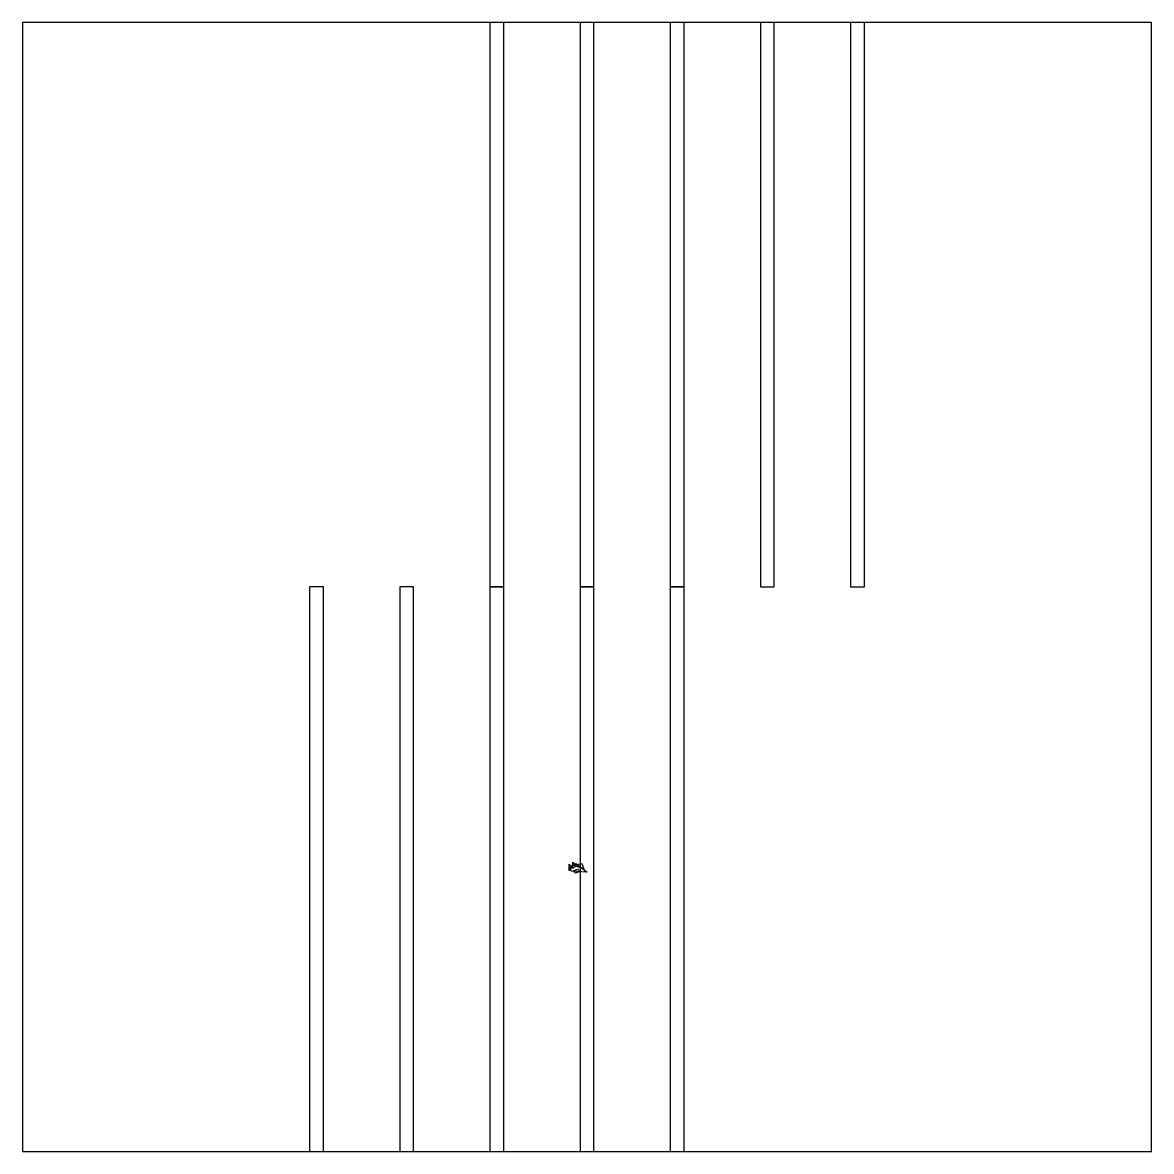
# Model space of a CAD drawing. Header units: millimetres. Extents: x 0 to 289, y 0 to 289.
import ezdxf

# ---------------------------------------------------------------- set-up
doc = ezdxf.new("R2010")
doc.units = ezdxf.units.MM
for name, color, linetype in [('CUT_OUTLINE', 5, 'Continuous'), ('CUT_SLOT', 1, 'Continuous'), ('ENG_D', 3, 'Continuous'), ('ENG_K', 2, 'Continuous'), ('ENG_L', 4, 'Continuous')]:
    doc.layers.add(name, color=color, linetype=linetype)

msp = doc.modelspace()

# ---------------------------------------------------------------- linework, layer by layer
at = {"layer": 'CUT_OUTLINE'}
msp.add_lwpolyline([(0, 0), (289.14, 0), (289.14, 289.14), (0, 289.14), (0, 0)], close=True, dxfattribs=at)
at = {"layer": 'CUT_SLOT'}
for points in [[(119.69, 144.57), (123.26, 144.57), (123.26, 289.14), (119.69, 289.14), (119.69, 144.57)], [(142.79, 144.57), (146.35, 144.57), (146.35, 289.14), (142.79, 289.14), (142.79, 144.57)], [(165.88, 144.57), (169.44, 144.57), (169.44, 289.14), (165.88, 289.14), (165.88, 144.57)], [(188.97, 144.57), (192.54, 144.57), (192.54, 289.14), (188.97, 289.14), (188.97, 144.57)], [(212.07, 144.57), (215.63, 144.57), (215.63, 289.14), (212.07, 289.14), (212.07, 144.57)], [(73.5, 0), (77.07, 0), (77.07, 144.57), (73.5, 144.57), (73.5, 0)], [(96.6, 0), (100.16, 0), (100.16, 144.57), (96.6, 144.57), (96.6, 0)], [(119.69, 0), (123.26, 0), (123.26, 144.57), (119.69, 144.57), (119.69, 0)], [(142.79, 0), (146.35, 0), (146.35, 144.57), (142.79, 144.57), (142.79, 0)], [(165.88, 0), (169.44, 0), (169.44, 144.57), (165.88, 144.57), (165.88, 0)]]:
    msp.add_lwpolyline(points, close=True, dxfattribs=at)
at = {"layer": 'ENG_D'}
msp.add_lwpolyline([(140.54, 71.82), (140.18, 72.87), (141.69, 73.78), (144.63, 71.5), (140.54, 71.82)], close=True, dxfattribs=at)
at = {"layer": 'ENG_K'}
for points in [[(140.81, 72.77), (139.99, 71.94), (139.99, 73.59), (140.81, 72.77)], [(141.78, 73.25), (140.95, 72.43), (140.95, 74.07), (141.78, 73.25)], [(143.28, 73.77), (143.74, 72.39), (140.98, 73.31), (143.28, 73.77)]]:
    msp.add_lwpolyline(points, close=True, dxfattribs=at)
at = {"layer": 'ENG_L'}
msp.add_lwpolyline([(140.99, 71.91), (142.22, 72.32), (142.85, 71.7), (141.61, 71.29), (140.99, 71.91)], close=True, dxfattribs=at)

doc.saveas('drawing.dxf')
